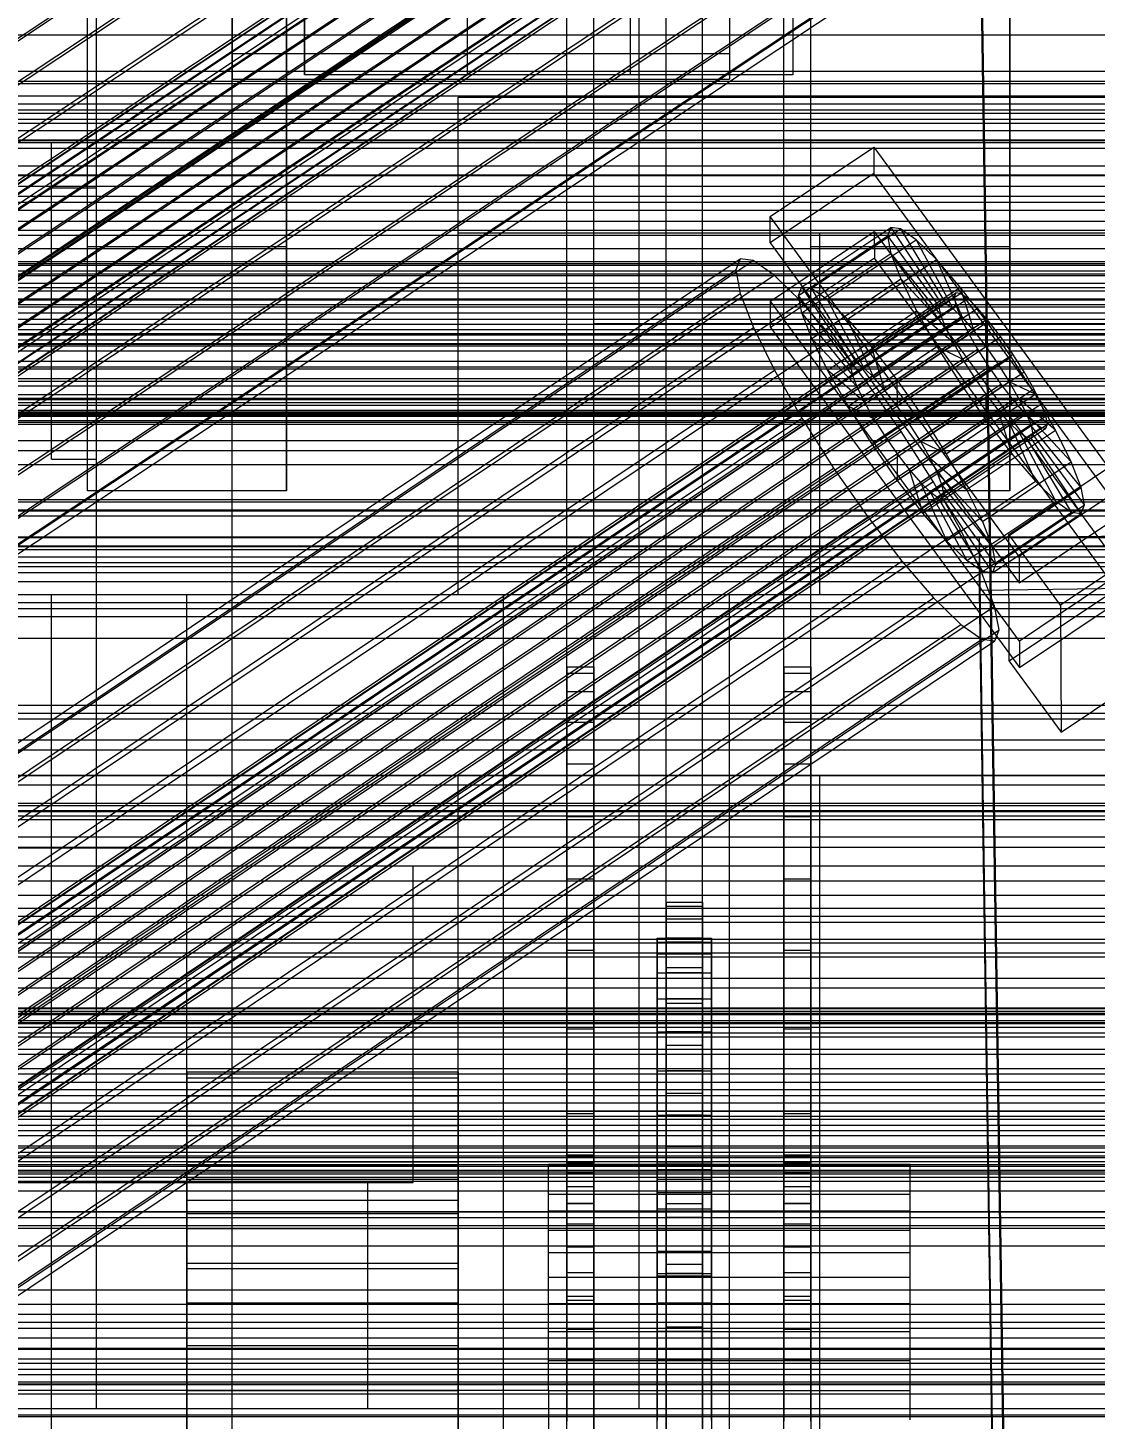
# Model space of a CAD drawing. Header units: millimetres. Extents: x -1970 to 59977, y -50268 to 6837.
# Drawn here: x 252.4 to 370.4, y -34821.2 to -34667.3 of the extents above; entities that cross this region are included whole.
import ezdxf

# ---------------------------------------------------------------- set-up
doc = ezdxf.new("R2010")
doc.units = ezdxf.units.MM
for name, color, linetype, lineweight in [('COTAS_O', 1, 'Continuous', 0), ('COTAS_P', 1, 'Continuous', 0), ('frontal_briquetadora', 7, 'Continuous', 0), ('frontal_C01', 7, 'Continuous', 0), ('frontal_C02', 7, 'Continuous', 0), ('frontal_C03', 7, 'Continuous', 0), ('frontal_C05', 7, 'Continuous', 0), ('frontal_C05-C03', 7, 'Continuous', 0), ('frontal_dos-mix', 7, 'Continuous', 0), ('frontal_mezcladora', 7, 'Continuous', 0), ('frontal_secador', 7, 'Continuous', 0)]:
    doc.layers.add(name, color=color, linetype=linetype, lineweight=lineweight)
doc.dimstyles.new('R19_100', dxfattribs={"dimtxt": 250, "dimasz": 150, "dimexe": 150, "dimexo": 80, "dimgap": 100, "dimtad": 1, "dimtih": 1, "dimtoh": 1, "dimdsep": 46, "dimcen": 0.09, "dimadec": 0, "dimazin": 0, "dimtfac": 1, "dimtdec": 4, "dimtofl": 0, "dimtmove": 0, "dimatfit": 3, "dimfxl": 1, "dimtolj": 1, "dimtzin": 0, "dimarcsym": 0})

# ---------------------------------------------------------------- blocks, each defined once
blk = doc.blocks.new('*D37')
at = {"layer": 'COTAS_P', "color": 0, "lineweight": -2, "transparency": 16777216}
for p, q in [((-1750, -35420), (-1750, -34450)), ((2600, -35420), (2600, -34450)), ((-1600, -34600), (2450, -34600))]:
    blk.add_line(p, q, dxfattribs=at)
at = {"layer": 'COTAS_P', "color": 0, "transparency": 16777216}
for points in [[(-1600, -34575), (-1600, -34625), (-1750, -34600)], [(2450, -34575), (2450, -34625), (2600, -34600)]]:
    blk.add_solid(points, dxfattribs=at)
at = {"layer": 'Defpoints', "color": 0, "transparency": 16777216}
for p in [(2600, -34600), (-1750, -35500), (2600, -35500)]:
    blk.add_point(p, dxfattribs=at)
blk = doc.blocks.new('*D43')
at = {"layer": 'COTAS_O', "color": 0, "lineweight": -2, "transparency": 16777216}
for p, q in [((-650, -34820), (-650, -34050)), ((650, -34820), (650, -34050)), ((-500, -34200), (500, -34200))]:
    blk.add_line(p, q, dxfattribs=at)
at = {"layer": 'COTAS_O', "color": 0, "transparency": 16777216}
for points in [[(-500, -34175), (-500, -34225), (-650, -34200)], [(500, -34175), (500, -34225), (650, -34200)]]:
    blk.add_solid(points, dxfattribs=at)
at = {"layer": 'Defpoints', "color": 0, "transparency": 16777216}
for p in [(650, -34200), (-650, -34900), (650, -34900)]:
    blk.add_point(p, dxfattribs=at)

msp = doc.modelspace()

# ---------------------------------------------------------------- linework, layer by layer
at = {"layer": 'frontal_briquetadora'}
for p, q in [((210, -34680), (416.55, -34680)), ((210, -34680), (430, -34680)), ((255, -34680), (260, -34680)), ((255, -34685), (255, -34680)), ((260, -34685), (260, -34680)), ((315, -34680), (430, -34680)), ((315, -34700), (315, -34680)), ((255, -34685), (260, -34685)), ((255, -34715), (255, -34685)), ((260, -34715), (260, -34685)), ((315, -34700), (430, -34700)), ((315, -34710), (315, -34700)), ((315, -34710), (430, -34710)), ((315, -34750), (315, -34710)), ((315, -35000), (315, -34710)), ((255, -34715), (260, -34715)), ((-1330, -34750), (340, -34750)), ((315, -34750), (430, -34750)), ((340, -34750), (490, -34750)), ((340, -34760), (340, -34750)), ((-1330, -34760), (340, -34760)), ((340, -34760), (490, -34760)), ((340, -34940), (340, -34760))]:
    msp.add_line(p, q, dxfattribs=at)
at = {"layer": 'frontal_C01'}
for p, q in [((150.629, -34735.29), (334.938, -34612.958)), ((141.045, -34757.778), (354.844, -34615.874)), ((141.218, -34757.27), (355.017, -34615.366)), ((141.731, -34757.273), (355.53, -34615.368)), ((142.549, -34757.786), (356.348, -34615.881)), ((146.887, -34738.045), (331.197, -34615.713)), ((153.641, -34738.078), (337.95, -34615.747)), ((141.224, -34758.762), (355.022, -34616.858)), ((141.742, -34760.154), (355.541, -34618.25)), ((143.617, -34758.774), (357.415, -34616.869)), ((144.861, -34760.17), (358.659, -34618.266)), ((148.35, -34741.975), (332.659, -34619.643)), ((157.152, -34742.019), (341.461, -34619.687)), ((142.565, -34761.861), (356.363, -34619.956)), ((359.995, -34619.975), (146.196, -34761.879)), ((143.635, -34763.765), (357.434, -34621.86)), ((147.533, -34763.784), (361.332, -34621.88)), ((144.881, -34765.737), (358.68, -34623.832)), ((148.779, -34765.756), (362.578, -34623.852)), ((150.672, -34746.791), (334.981, -34624.459)), ((146.218, -34767.642), (360.017, -34625.738)), ((149.85, -34767.66), (363.648, -34625.756)), ((345.231, -34624.51), (160.922, -34746.842)), ((147.554, -34769.351), (361.352, -34627.447)), ((150.672, -34769.367), (364.471, -34627.462)), ((148.798, -34770.747), (362.596, -34628.843)), ((151.191, -34770.759), (364.989, -34628.855)), ((149.865, -34771.735), (363.664, -34629.831)), ((150.683, -34772.248), (364.482, -34630.344)), ((151.196, -34772.251), (364.995, -34630.346)), ((151.369, -34771.743), (365.168, -34629.838)), ((153.694, -34752.164), (338.003, -34629.833)), ((164.693, -34752.219), (349.002, -34629.887)), ((157.211, -34757.729), (341.52, -34635.398)), ((168.21, -34757.784), (352.519, -34635.453)), ((160.982, -34763.106), (345.291, -34640.775)), ((171.232, -34763.158), (355.541, -34640.826)), ((360.514, -34833.916), (357.646, -34641.968)), ((164.752, -34767.93), (349.061, -34645.598)), ((173.554, -34767.973), (357.863, -34645.642)), ((360.514, -34840.32), (357.646, -34648.372)), ((168.263, -34771.87), (352.572, -34649.538)), ((175.016, -34771.903), (359.326, -34649.572)), ((171.275, -34774.658), (355.584, -34652.327)), ((175.521, -34774.68), (359.83, -34652.348)), ((173.584, -34776.106), (357.893, -34653.774)), ((175.032, -34776.113), (359.341, -34653.782)), ((430, -34820.934), (-430, -34820.934))]:
    msp.add_line(p, q, dxfattribs=at)
at = {"layer": 'frontal_C02'}
for p, q in [((334.501, -34688.187), (345.969, -34680.504)), ((345.969, -34680.504), (345.981, -34683.427)), ((345.969, -34680.504), (373.501, -34718.097)), ((345.981, -34683.427), (334.513, -34691.11)), ((373.513, -34721.02), (345.981, -34683.427)), ((334.513, -34691.11), (334.501, -34688.187)), ((362.033, -34725.78), (334.501, -34688.187)), ((334.539, -34697.54), (346.008, -34689.857)), ((337.64, -34696.909), (347.47, -34690.323)), ((338.005, -34695.979), (347.835, -34689.393)), ((339.088, -34696.126), (348.918, -34689.54)), ((346.008, -34689.857), (346.02, -34692.779)), ((346.008, -34689.857), (373.539, -34727.449)), ((347.835, -34689.393), (347.47, -34690.323)), ((347.47, -34690.323), (353.205, -34698.155)), ((347.47, -34690.323), (347.847, -34692.267)), ((348.918, -34689.54), (347.835, -34689.393)), ((347.835, -34689.393), (353.378, -34697.714)), ((350.645, -34690.755), (348.918, -34689.54)), ((348.918, -34689.54), (353.892, -34697.784)), ((334.513, -34691.11), (362.045, -34728.703)), ((340.816, -34697.341), (350.645, -34690.755)), ((352.899, -34692.954), (350.645, -34690.755)), ((350.645, -34690.755), (354.71, -34698.36)), ((146.872, -34816.332), (331.181, -34692.848)), ((148.32, -34816.529), (332.629, -34693.045)), ((331.181, -34692.848), (330.692, -34694.092)), ((332.629, -34693.045), (331.181, -34692.848)), ((334.938, -34694.669), (332.629, -34693.045)), ((346.02, -34692.779), (334.551, -34700.463)), ((338.017, -34698.853), (347.847, -34692.267)), ((343.069, -34699.54), (352.899, -34692.954)), ((373.551, -34730.372), (346.02, -34692.779)), ((347.847, -34692.267), (353.384, -34699.076)), ((347.847, -34692.267), (348.941, -34695.093)), ((355.525, -34695.988), (352.899, -34692.954)), ((352.899, -34692.954), (355.777, -34699.401)), ((146.383, -34817.576), (330.692, -34694.092)), ((150.629, -34818.153), (334.938, -34694.669)), ((330.692, -34694.092), (331.197, -34696.691)), ((337.95, -34697.609), (334.938, -34694.669)), ((339.111, -34701.679), (348.941, -34695.093)), ((348.941, -34695.093), (353.902, -34700.415)), ((348.941, -34695.093), (350.678, -34698.608)), ((141.218, -34839.858), (355.017, -34696.617)), ((141.731, -34839.928), (355.53, -34696.687)), ((146.887, -34820.175), (331.197, -34696.691)), ((331.197, -34696.691), (332.659, -34700.469)), ((337.64, -34696.909), (338.005, -34695.979)), ((343.549, -34704.3), (338.005, -34695.979)), ((338.005, -34695.979), (339.088, -34696.126)), ((344.062, -34704.37), (339.088, -34696.126)), ((339.088, -34696.126), (340.816, -34697.341)), ((345.695, -34702.574), (355.525, -34695.988)), ((355.017, -34696.617), (354.844, -34697.057)), ((355.53, -34696.687), (355.017, -34696.617)), ((358.345, -34699.651), (355.525, -34695.988)), ((355.525, -34695.988), (357.021, -34700.839)), ((356.348, -34697.262), (355.53, -34696.687)), ((141.045, -34840.299), (354.844, -34697.057)), ((141.224, -34841.22), (355.022, -34697.978)), ((142.549, -34840.503), (356.348, -34697.262)), ((143.617, -34841.545), (357.415, -34698.304)), ((153.641, -34821.093), (337.95, -34697.609)), ((334.551, -34700.463), (334.539, -34697.54)), ((362.071, -34735.133), (334.539, -34697.54)), ((343.376, -34704.741), (337.64, -34696.909)), ((338.017, -34698.853), (337.64, -34696.909)), ((341.461, -34701.666), (337.95, -34697.609)), ((344.88, -34704.945), (340.816, -34697.341)), ((340.816, -34697.341), (343.069, -34699.54)), ((353.205, -34698.155), (343.376, -34704.741)), ((353.378, -34697.714), (343.549, -34704.3)), ((353.892, -34697.784), (344.062, -34704.37)), ((353.205, -34698.155), (353.378, -34697.714)), ((353.384, -34699.076), (353.205, -34698.155)), ((353.378, -34697.714), (353.892, -34697.784)), ((353.892, -34697.784), (354.71, -34698.36)), ((354.844, -34697.057), (355.022, -34697.978)), ((355.022, -34697.978), (355.541, -34699.317)), ((357.415, -34698.304), (356.348, -34697.262)), ((358.659, -34699.741), (357.415, -34698.304)), ((141.742, -34842.558), (355.541, -34699.317)), ((144.861, -34842.982), (358.659, -34699.741)), ((343.554, -34705.662), (338.017, -34698.853)), ((339.111, -34701.679), (338.017, -34698.853)), ((340.848, -34705.194), (350.678, -34698.608)), ((345.947, -34705.987), (343.069, -34699.54)), ((343.069, -34699.54), (345.695, -34702.574)), ((353.384, -34699.076), (343.554, -34705.662)), ((354.71, -34698.36), (344.88, -34704.945)), ((355.777, -34699.401), (345.947, -34705.987)), ((358.345, -34699.651), (348.515, -34706.236)), ((350.678, -34698.608), (354.725, -34702.079)), ((350.678, -34698.608), (352.938, -34702.572)), ((353.902, -34700.415), (353.384, -34699.076)), ((354.71, -34698.36), (355.777, -34699.401)), ((355.541, -34699.317), (356.363, -34700.982)), ((355.777, -34699.401), (357.021, -34700.839)), ((358.357, -34702.573), (358.345, -34699.651)), ((361.166, -34703.691), (358.345, -34699.651)), ((359.995, -34701.476), (358.659, -34699.741)), ((142.565, -34844.223), (356.363, -34700.982)), ((148.35, -34823.953), (332.659, -34700.469)), ((332.659, -34700.469), (334.981, -34705.168)), ((334.551, -34700.463), (362.083, -34738.056)), ((353.902, -34700.415), (344.073, -34707)), ((357.021, -34700.839), (347.191, -34707.424)), ((354.725, -34702.079), (353.902, -34700.415)), ((356.363, -34700.982), (357.434, -34702.86)), ((357.021, -34700.839), (358.357, -34702.573)), ((143.635, -34846.101), (357.434, -34702.86)), ((359.995, -34701.476), (146.196, -34844.717)), ((157.152, -34825.149), (341.461, -34701.666)), ((344.073, -34707), (339.111, -34701.679)), ((340.848, -34705.194), (339.111, -34701.679)), ((345.231, -34706.561), (341.461, -34701.666)), ((343.108, -34709.158), (352.938, -34702.572)), ((354.725, -34702.079), (344.895, -34708.665)), ((347.191, -34707.424), (345.695, -34702.574)), ((345.695, -34702.574), (348.515, -34706.236)), ((348.527, -34709.159), (358.357, -34702.573)), ((352.938, -34702.572), (355.796, -34703.957)), ((352.938, -34702.572), (355.569, -34706.716)), ((355.796, -34703.957), (354.725, -34702.079)), ((357.434, -34702.86), (358.68, -34704.822)), ((358.357, -34702.573), (359.693, -34704.487)), ((361.332, -34703.39), (359.995, -34701.476)), ((147.533, -34846.631), (361.332, -34703.39)), ((343.549, -34704.3), (343.376, -34704.741)), ((344.062, -34704.37), (343.549, -34704.3)), ((344.88, -34704.945), (344.062, -34704.37)), ((355.796, -34703.957), (345.966, -34710.543)), ((359.693, -34704.487), (349.863, -34711.073)), ((351.336, -34710.277), (361.166, -34703.691)), ((357.042, -34705.92), (355.796, -34703.957)), ((361.166, -34703.691), (359.693, -34704.487)), ((359.693, -34704.487), (360.939, -34706.45)), ((363.797, -34707.835), (361.166, -34703.691)), ((362.578, -34705.352), (361.332, -34703.39)), ((144.881, -34848.064), (358.68, -34704.822)), ((148.779, -34848.594), (362.578, -34705.352)), ((150.672, -34828.652), (334.981, -34705.168)), ((334.981, -34705.168), (338.003, -34710.467)), ((344.895, -34708.665), (340.848, -34705.194)), ((343.108, -34709.158), (340.848, -34705.194)), ((343.376, -34704.741), (343.554, -34705.662)), ((343.554, -34705.662), (344.073, -34707)), ((345.947, -34705.987), (344.88, -34704.945)), ((347.191, -34707.424), (345.947, -34705.987)), ((357.042, -34705.92), (347.212, -34712.506)), ((355.569, -34706.716), (357.042, -34705.92)), ((358.378, -34707.834), (357.042, -34705.92)), ((358.68, -34704.822), (360.017, -34706.736)), ((363.648, -34707.23), (362.578, -34705.352)), ((146.218, -34849.978), (360.017, -34706.736)), ((149.85, -34850.472), (363.648, -34707.23)), ((345.231, -34706.561), (160.922, -34830.045)), ((344.073, -34707), (344.895, -34708.665)), ((349.002, -34711.963), (345.231, -34706.561)), ((345.739, -34713.302), (355.569, -34706.716)), ((348.527, -34709.159), (347.191, -34707.424)), ((348.515, -34706.236), (348.527, -34709.159)), ((348.515, -34706.236), (351.336, -34710.277)), ((360.939, -34706.45), (351.109, -34713.036)), ((355.569, -34706.716), (358.39, -34710.757)), ((360.017, -34706.736), (361.352, -34708.471)), ((363.797, -34707.835), (360.939, -34706.45)), ((360.939, -34706.45), (362.01, -34708.328)), ((364.471, -34708.895), (363.648, -34707.23)), ((147.554, -34851.713), (361.352, -34708.471)), ((150.672, -34852.137), (364.471, -34708.895)), ((344.895, -34708.665), (345.966, -34710.543)), ((358.378, -34707.834), (348.548, -34714.42)), ((362.01, -34708.328), (352.18, -34714.914)), ((353.967, -34714.421), (363.797, -34707.835)), ((358.39, -34710.757), (358.378, -34707.834)), ((359.714, -34709.569), (358.378, -34707.834)), ((361.352, -34708.471), (362.596, -34709.908)), ((366.057, -34711.799), (362.01, -34708.328)), ((362.01, -34708.328), (362.833, -34709.993)), ((366.057, -34711.799), (363.797, -34707.835)), ((364.989, -34710.234), (364.471, -34708.895)), ((148.798, -34853.15), (362.596, -34709.908)), ((151.191, -34853.475), (364.989, -34710.234)), ((153.694, -34833.951), (338.003, -34710.467)), ((338.003, -34710.467), (341.52, -34716.007)), ((345.966, -34710.543), (343.108, -34709.158)), ((345.739, -34713.302), (343.108, -34709.158)), ((345.966, -34710.543), (347.212, -34712.506)), ((349.863, -34711.073), (348.527, -34709.159)), ((349.863, -34711.073), (351.336, -34710.277)), ((359.714, -34709.569), (349.884, -34716.155)), ((351.336, -34710.277), (353.967, -34714.421)), ((362.833, -34709.993), (353.003, -34716.579)), ((361.21, -34714.419), (359.714, -34709.569)), ((360.958, -34711.006), (359.714, -34709.569)), ((362.596, -34709.908), (363.664, -34710.95)), ((367.794, -34715.314), (362.833, -34709.993)), ((362.833, -34709.993), (363.351, -34711.331)), ((365.168, -34711.155), (364.989, -34710.234)), ((149.865, -34854.192), (363.664, -34710.95)), ((150.683, -34854.767), (364.482, -34711.526)), ((151.196, -34854.837), (364.995, -34711.595)), ((151.369, -34854.396), (365.168, -34711.155)), ((164.693, -34835.447), (349.002, -34711.963)), ((348.56, -34717.343), (358.39, -34710.757)), ((352.519, -34717.502), (349.002, -34711.963)), ((351.109, -34713.036), (349.863, -34711.073)), ((360.958, -34711.006), (351.128, -34717.592)), ((362.025, -34712.048), (352.196, -34718.634)), ((363.351, -34711.331), (353.521, -34717.917)), ((356.228, -34718.385), (366.057, -34711.799)), ((358.39, -34710.757), (361.21, -34714.419)), ((363.836, -34717.453), (360.958, -34711.006)), ((362.025, -34712.048), (360.958, -34711.006)), ((366.09, -34719.652), (362.025, -34712.048)), ((362.843, -34712.623), (362.025, -34712.048)), ((368.888, -34718.14), (363.351, -34711.331)), ((363.351, -34711.331), (363.53, -34712.252)), ((363.664, -34710.95), (364.482, -34711.526)), ((364.482, -34711.526), (364.995, -34711.595)), ((364.995, -34711.595), (365.168, -34711.155)), ((367.794, -34715.314), (366.057, -34711.799)), ((347.212, -34712.506), (345.739, -34713.302)), ((348.56, -34717.343), (345.739, -34713.302)), ((347.212, -34712.506), (348.548, -34714.42)), ((352.18, -34714.914), (351.109, -34713.036)), ((351.109, -34713.036), (353.967, -34714.421)), ((362.843, -34712.623), (353.014, -34719.209)), ((363.357, -34712.693), (353.527, -34719.279)), ((363.53, -34712.252), (353.7, -34718.838)), ((367.817, -34720.867), (362.843, -34712.623)), ((363.357, -34712.693), (362.843, -34712.623)), ((363.53, -34712.252), (363.357, -34712.693)), ((368.9, -34721.014), (363.357, -34712.693)), ((369.265, -34720.084), (363.53, -34712.252)), ((348.548, -34714.42), (348.56, -34717.343)), ((348.548, -34714.42), (349.884, -34716.155)), ((351.38, -34721.005), (361.21, -34714.419)), ((353.003, -34716.579), (352.18, -34714.914)), ((352.18, -34714.914), (356.228, -34718.385)), ((353.967, -34714.421), (356.228, -34718.385)), ((361.21, -34714.419), (363.836, -34717.453)), ((157.211, -34839.491), (341.52, -34716.007)), ((341.52, -34716.007), (345.291, -34721.408)), ((349.884, -34716.155), (351.38, -34721.005)), ((349.884, -34716.155), (351.128, -34717.592)), ((353.521, -34717.917), (353.003, -34716.579)), ((353.003, -34716.579), (357.964, -34721.9)), ((357.964, -34721.9), (367.794, -34715.314)), ((360.882, -34723.337), (372.35, -34715.654)), ((368.888, -34718.14), (367.794, -34715.314)), ((168.21, -34840.986), (352.519, -34717.502)), ((351.38, -34721.005), (348.56, -34717.343)), ((351.128, -34717.592), (354.006, -34724.039)), ((351.128, -34717.592), (352.196, -34718.634)), ((355.541, -34722.802), (352.519, -34717.502)), ((353.7, -34718.838), (353.521, -34717.917)), ((353.521, -34717.917), (359.058, -34724.726)), ((354.006, -34724.039), (363.836, -34717.453)), ((359.058, -34724.726), (368.888, -34718.14)), ((373.501, -34718.097), (362.033, -34725.78)), ((363.836, -34717.453), (366.09, -34719.652)), ((369.265, -34720.084), (368.888, -34718.14)), ((352.196, -34718.634), (356.26, -34726.238)), ((352.196, -34718.634), (353.014, -34719.209)), ((353.014, -34719.209), (357.987, -34727.453)), ((353.014, -34719.209), (353.527, -34719.279)), ((353.527, -34719.279), (353.7, -34718.838)), ((353.527, -34719.279), (359.07, -34727.6)), ((353.7, -34718.838), (359.436, -34726.67)), ((356.228, -34718.385), (357.964, -34721.9)), ((356.26, -34726.238), (366.09, -34719.652)), ((366.09, -34719.652), (367.817, -34720.867)), ((160.982, -34844.892), (345.291, -34721.408)), ((345.291, -34721.408), (349.061, -34726.304)), ((354.006, -34724.039), (351.38, -34721.005)), ((357.987, -34727.453), (367.817, -34720.867)), ((359.07, -34727.6), (368.9, -34721.014)), ((359.436, -34726.67), (369.265, -34720.084)), ((362.045, -34728.703), (373.513, -34721.02)), ((367.817, -34720.867), (368.9, -34721.014)), ((368.9, -34721.014), (369.265, -34720.084)), ((171.232, -34846.286), (355.541, -34722.802)), ((357.863, -34727.501), (355.541, -34722.802)), ((357.964, -34721.9), (359.058, -34724.726)), ((356.26, -34726.238), (354.006, -34724.039)), ((357.646, -34723.709), (375.644, -34723.465)), ((357.646, -34729.554), (357.646, -34723.709)), ((360.514, -34917.476), (357.646, -34723.709)), ((360.939, -34737.366), (360.882, -34723.337)), ((366.618, -34731.169), (360.882, -34723.337)), ((378.086, -34723.486), (366.618, -34731.169)), ((359.058, -34724.726), (359.436, -34726.67)), ((362.033, -34725.78), (362.045, -34728.703)), ((164.752, -34849.788), (349.061, -34726.304)), ((173.554, -34850.985), (357.863, -34727.501)), ((349.061, -34726.304), (352.572, -34730.36)), ((357.987, -34727.453), (356.26, -34726.238)), ((359.326, -34731.279), (357.863, -34727.501)), ((359.07, -34727.6), (357.987, -34727.453)), ((359.436, -34726.67), (359.07, -34727.6)), ((373.539, -34727.449), (362.071, -34735.133)), ((168.263, -34853.844), (352.572, -34730.36)), ((352.572, -34730.36), (355.584, -34733.3)), ((375.644, -34729.311), (357.646, -34729.554)), ((360.514, -34923.322), (357.646, -34729.554)), ((372.408, -34729.683), (360.939, -34737.366)), ((362.083, -34738.056), (373.551, -34730.372)), ((175.016, -34854.762), (359.326, -34731.279)), ((359.83, -34733.878), (359.326, -34731.279)), ((366.618, -34731.169), (366.675, -34745.198)), ((171.275, -34856.784), (355.584, -34733.3)), ((355.584, -34733.3), (357.893, -34734.924)), ((173.584, -34858.408), (357.893, -34734.924)), ((175.032, -34858.605), (359.341, -34735.121)), ((175.521, -34857.362), (359.83, -34733.878)), ((357.893, -34734.924), (359.341, -34735.121)), ((359.341, -34735.121), (359.83, -34733.878)), ((362.071, -34735.133), (362.083, -34738.056)), ((360.939, -34737.366), (366.675, -34745.198)), ((366.675, -34745.198), (378.143, -34737.514)), ((430, -34793.253), (-430, -34793.253)), ((430, -34798.253), (-430, -34798.253))]:
    msp.add_line(p, q, dxfattribs=at)
at = {"layer": 'frontal_C03'}
for p, q in [((1250, -34674.872), (-1250, -34674.872)), ((1250, -34675.754), (-1250, -34675.754)), ((1250, -34676.407), (-1250, -34676.407)), ((-1250, -34676.77), (1250, -34676.77)), ((-1250, -34677.403), (1250, -34677.403)), ((-1250, -34677.867), (1250, -34677.867)), ((1250, -34678.714), (-1250, -34678.714)), ((-1250, -34679.722), (1250, -34679.722)), ((-1250, -34679.772), (1250, -34679.772)), ((-1250, -34680.619), (1250, -34680.619)), ((1250, -34682.624), (-1250, -34682.624)), ((-1250, -34683.571), (1250, -34683.571)), ((1250, -34683.681), (-1250, -34683.681)), ((-1250, -34684.838), (1250, -34684.838)), ((1250, -34685.989), (-1250, -34685.989)), ((1250, -34686.642), (-1250, -34686.642)), ((1250, -34687.523), (-1250, -34687.523)), ((-1250, -34688.686), (1250, -34688.686)), ((-1250, -34690.238), (1250, -34690.238)), ((-1500, -34691.736), (1500, -34691.736)), ((-1500, -34693.159), (1500, -34693.159)), ((-1500, -34693.384), (1500, -34693.384)), ((-1500, -34693.548), (1500, -34693.548)), ((-1500, -34694.206), (1500, -34694.206)), ((-1500, -34694.523), (1500, -34694.523)), ((-1250, -34694.718), (1250, -34694.718)), ((-1500, -34695.569), (1500, -34695.569)), ((-1500, -34696.018), (1500, -34696.018)), ((1250, -34696.45), (-1250, -34696.45)), ((-1500, -34697.382), (1500, -34697.382)), ((-1500, -34697.932), (1500, -34697.932)), ((1250, -34697.33), (-1250, -34697.33)), ((1250, -34698.211), (-1250, -34698.211)), ((-1500, -34699.519), (1500, -34699.519)), ((1250, -34698.865), (-1250, -34698.865)), ((1500, -34700.133), (-1500, -34700.133)), ((1500, -34700.719), (-1500, -34700.719)), ((1250, -34701.172), (-1250, -34701.172)), ((-1250, -34701.258), (1250, -34701.258)), ((-1500, -34701.836), (1500, -34701.836)), ((-1500, -34702.471), (1500, -34702.471)), ((-1250, -34702.229), (1250, -34702.229)), ((-1500, -34704.175), (1500, -34704.175)), ((-1250, -34703.05), (1250, -34703.05)), ((-1500, -34704.789), (1500, -34704.789)), ((1250, -34705.081), (-1250, -34705.081)), ((-1500, -34706.376), (1500, -34706.376)), ((-1500, -34706.926), (1500, -34706.926)), ((1250, -34706.139), (-1250, -34706.139)), ((-1500, -34708.289), (1500, -34708.289)), ((-1500, -34708.738), (1500, -34708.738)), ((-1250, -34707.858), (1250, -34707.858)), ((1250, -34708.446), (-1250, -34708.446)), ((1250, -34709.1), (-1250, -34709.1)), ((-1500, -34709.784), (1500, -34709.784)), ((-1500, -34710.102), (1500, -34710.102)), ((-1250, -34709.589), (1250, -34709.589)), ((1250, -34709.981), (-1250, -34709.981)), ((-1500, -34710.76), (1500, -34710.76)), ((-1500, -34710.924), (1500, -34710.924)), ((-1500, -34711.148), (1500, -34711.148)), ((-1250, -34714.07), (1250, -34714.07)), ((-1250, -34715.622), (1250, -34715.622)), ((-1250, -34719.469), (1250, -34719.469)), ((1250, -34719.787), (-1250, -34719.787)), ((1250, -34720.669), (-1250, -34720.669)), ((-1250, -34720.737), (1250, -34720.737)), ((1250, -34721.322), (-1250, -34721.322)), ((1250, -34723.63), (-1250, -34723.63)), ((-1250, -34723.689), (1250, -34723.689)), ((1500, -34725.842), (-1500, -34725.842)), ((-1250, -34724.585), (1250, -34724.585)), ((-1250, -34724.687), (1250, -34724.687)), ((-1250, -34726.441), (1250, -34726.441)), ((-1250, -34726.905), (1250, -34726.905)), ((-1250, -34727.538), (1250, -34727.538)), ((1250, -34728.596), (-1250, -34728.596)), ((1250, -34730.904), (-1250, -34730.904)), ((1250, -34731.557), (-1250, -34731.557)), ((1250, -34732.439), (-1250, -34732.439)), ((-1500, -34734.825), (1500, -34734.825)), ((1250, -34742.245), (-1250, -34742.245)), ((1250, -34743.126), (-1250, -34743.126)), ((1250, -34743.78), (-1250, -34743.78)), ((1250, -34746.087), (-1250, -34746.087)), ((-1250, -34747.145), (1250, -34747.145)), ((1250, -34749.997), (-1250, -34749.997)), ((1250, -34751.054), (-1250, -34751.054)), ((-1250, -34753.07), (1250, -34753.07)), ((1250, -34753.361), (-1250, -34753.361)), ((-1250, -34753.868), (1250, -34753.868)), ((1250, -34754.015), (-1250, -34754.015)), ((-1250, -34754.452), (1250, -34754.452)), ((1250, -34754.896), (-1250, -34754.896)), ((-1250, -34756.79), (1250, -34756.79)), ((-1250, -34757.92), (1250, -34757.92)), ((-1250, -34761.639), (1250, -34761.639)), ((-1250, -34763.236), (1250, -34763.236)), ((1250, -34764.703), (-1250, -34764.703)), ((1250, -34765.584), (-1250, -34765.584)), ((1250, -34766.237), (-1250, -34766.237)), ((-1250, -34768.083), (1250, -34768.083)), ((1250, -34768.545), (-1250, -34768.545)), ((-1250, -34769.602), (1250, -34769.602)), ((-1250, -34770.038), (1250, -34770.038)), ((1250, -34772.454), (-1250, -34772.454)), ((1250, -34773.512), (-1250, -34773.512)), ((-1268, -34776.056), (1268, -34776.056)), ((-1268, -34776.28), (1268, -34776.28)), ((-1268, -34776.445), (1268, -34776.445)), ((-1250, -34775.683), (1250, -34775.683)), ((1250, -34775.819), (-1250, -34775.819)), ((1250, -34776.473), (-1250, -34776.473)), ((-1268, -34777.102), (1268, -34777.102)), ((-1268, -34777.42), (1268, -34777.42)), ((1250, -34777.354), (-1250, -34777.354)), ((1250, -34777.864), (-1250, -34777.864)), ((-1268, -34778.466), (1268, -34778.466)), ((-1268, -34778.915), (1268, -34778.915)), ((-1268, -34780.278), (1268, -34780.278)), ((-1268, -34780.828), (1268, -34780.828)), ((-1268, -34782.416), (1268, -34782.416)), ((1268, -34783.029), (-1268, -34783.029)), ((-1250, -34783.921), (1250, -34783.921)), ((-1268, -34784.733), (1268, -34784.733)), ((-1268, -34785.368), (1268, -34785.368)), ((-1268, -34787.072), (1268, -34787.072)), ((-1250, -34786.18), (1250, -34786.18)), ((1250, -34787.16), (-1250, -34787.16)), ((-1268, -34787.685), (1268, -34787.685)), ((1250, -34788.042), (-1250, -34788.042)), ((1250, -34788.695), (-1250, -34788.695)), ((-1268, -34789.273), (1268, -34789.273)), ((-1268, -34789.823), (1268, -34789.823)), ((-1268, -34791.186), (1268, -34791.186)), ((-1268, -34791.635), (1268, -34791.635)), ((1250, -34791.003), (-1250, -34791.003)), ((-1250, -34792.06), (1250, -34792.06)), ((-1268, -34792.681), (1268, -34792.681)), ((-1268, -34792.999), (1268, -34792.999)), ((-1268, -34793.656), (1268, -34793.656)), ((-1250, -34792.237), (1250, -34792.237)), ((-1268, -34793.821), (1268, -34793.821)), ((-1268, -34794.045), (1268, -34794.045)), ((-1250, -34794.418), (1250, -34794.418)), ((1250, -34794.912), (-1250, -34794.912)), ((1250, -34795.969), (-1250, -34795.969)), ((1250, -34798.277), (-1250, -34798.277)), ((1250, -34798.93), (-1250, -34798.93)), ((1250, -34799.812), (-1250, -34799.812)), ((-1250, -34800.063), (1250, -34800.063)), ((-1250, -34802.018), (1250, -34802.018)), ((-1250, -34806.865), (1250, -34806.865)), ((-1250, -34808.462), (1250, -34808.462)), ((1250, -34809.618), (-1250, -34809.618)), ((1250, -34810.499), (-1250, -34810.499)), ((1250, -34811.153), (-1250, -34811.153)), ((-1250, -34812.182), (1250, -34812.182)), ((-1250, -34813.311), (1250, -34813.311)), ((1250, -34813.46), (-1250, -34813.46)), ((-1250, -34814.517), (1250, -34814.517)), ((-1250, -34815.649), (1250, -34815.649)), ((-1250, -34816.233), (1250, -34816.233)), ((-1250, -34817.031), (1250, -34817.031)), ((1250, -34817.37), (-1250, -34817.37)), ((1250, -34818.427), (-1250, -34818.427)), ((1250, -34820.734), (-1250, -34820.734))]:
    msp.add_line(p, q, dxfattribs=at)
at = {"layer": 'frontal_C05'}
for p, q in [((312, -34818), (312, -34575)), ((315, -34818), (315, -34575)), ((323, -34818), (323, -34575)), ((327, -34818), (327, -34575)), ((336, -34818), (336, -34575)), ((339, -34818), (339, -34575)), ((312, -34738), (312, -34655)), ((315, -34738), (315, -34655)), ((336, -34738), (336, -34655)), ((339, -34738), (339, -34655)), ((300, -34675), (570, -34675)), ((300, -34690), (300, -34675)), ((300, -34690), (340, -34690)), ((300, -34730), (300, -34690)), ((300, -34690), (570, -34690)), ((340, -34730), (340, -34690)), ((270, -34730), (330, -34730)), ((270, -34858), (270, -34730)), ((300, -34730), (340, -34730)), ((305, -34858), (305, -34730)), ((305, -34730), (315, -34730)), ((315, -34858), (315, -34730)), ((330, -34858), (330, -34730)), ((312, -34792), (312, -34738)), ((312, -34738), (312, -34738.684)), ((312, -34738), (315, -34738)), ((315, -34738.684), (315, -34738)), ((315, -34738), (315, -34792)), ((336, -34792), (336, -34738)), ((336, -34738), (336, -34738.684)), ((336, -34738), (339, -34738)), ((339, -34738.684), (339, -34738)), ((339, -34738), (339, -34792)), ((312, -34792.222), (312, -34738.684)), ((312, -34738.684), (312, -34740.726)), ((312, -34738.684), (315, -34738.684)), ((315, -34740.726), (315, -34738.684)), ((315, -34738.684), (315, -34792.222)), ((336, -34792.222), (336, -34738.684)), ((336, -34738.684), (336, -34740.726)), ((336, -34738.684), (339, -34738.684)), ((339, -34740.726), (339, -34738.684)), ((339, -34738.684), (339, -34792.222)), ((312, -34792.886), (312, -34740.726)), ((312, -34740.726), (312, -34744.09)), ((312, -34740.726), (315, -34740.726)), ((315, -34744.09), (315, -34740.726)), ((315, -34740.726), (315, -34792.886)), ((336, -34792.886), (336, -34740.726)), ((336, -34740.726), (336, -34744.09)), ((336, -34740.726), (339, -34740.726)), ((339, -34744.09), (339, -34740.726)), ((339, -34740.726), (339, -34792.886)), ((312, -34793.979), (312, -34744.09)), ((312, -34744.09), (312, -34748.718)), ((312, -34744.09), (315, -34744.09)), ((315, -34748.718), (315, -34744.09)), ((315, -34744.09), (315, -34793.979)), ((336, -34793.979), (336, -34744.09)), ((336, -34744.09), (336, -34748.718)), ((336, -34744.09), (339, -34744.09)), ((339, -34748.718), (339, -34744.09)), ((339, -34744.09), (339, -34793.979)), ((312, -34795.483), (312, -34748.718)), ((312, -34748.718), (312, -34754.532)), ((312, -34748.718), (315, -34748.718)), ((315, -34754.532), (315, -34748.718)), ((315, -34748.718), (315, -34795.483)), ((336, -34795.483), (336, -34748.718)), ((336, -34748.718), (336, -34754.532)), ((336, -34748.718), (339, -34748.718)), ((339, -34754.532), (339, -34748.718)), ((339, -34748.718), (339, -34795.483)), ((-300, -34750), (300, -34750)), ((300, -34758), (300, -34750)), ((312, -34797.373), (312, -34754.532)), ((312, -34754.532), (312, -34761.431)), ((312, -34754.532), (315, -34754.532)), ((315, -34761.431), (315, -34754.532)), ((315, -34754.532), (315, -34797.373)), ((336, -34797.373), (336, -34754.532)), ((336, -34754.532), (336, -34761.431)), ((336, -34754.532), (339, -34754.532)), ((339, -34761.431), (339, -34754.532)), ((339, -34754.532), (339, -34797.373)), ((-300, -34758), (300, -34758)), ((270, -34758), (300, -34758)), ((270, -34858), (270, -34758)), ((300, -34858), (300, -34758)), ((312, -34799.615), (312, -34761.431)), ((312, -34761.431), (312, -34769.299)), ((312, -34761.431), (315, -34761.431)), ((315, -34769.299), (315, -34761.431)), ((315, -34761.431), (315, -34799.615)), ((336, -34799.615), (336, -34761.431)), ((336, -34761.431), (336, -34769.299)), ((336, -34761.431), (339, -34761.431)), ((339, -34769.299), (339, -34761.431)), ((339, -34761.431), (339, -34799.615)), ((323, -34768), (323, -34764)), ((323, -34764), (323, -34764.462)), ((323, -34764), (327, -34764)), ((323, -34768.428), (323, -34764.462)), ((323, -34764.462), (323, -34765.84)), ((323, -34764.462), (327, -34764.462)), ((327, -34764.462), (327, -34764)), ((327, -34764), (327, -34768)), ((327, -34765.84), (327, -34764.462)), ((327, -34764.462), (327, -34768.428)), ((323, -34769.704), (323, -34765.84)), ((323, -34765.84), (323, -34768.111)), ((323, -34765.84), (327, -34765.84)), ((327, -34768.111), (327, -34765.84)), ((327, -34765.84), (327, -34769.704)), ((322, -34792.75), (322, -34768)), ((322, -34768), (322, -34768.428)), ((322, -34768), (328, -34768)), ((322, -34792.966), (322, -34768.428)), ((322, -34768.428), (322, -34769.704)), ((322, -34768.428), (328, -34768.428)), ((323, -34768.428), (323, -34768)), ((327, -34768), (323, -34768)), ((323, -34771.806), (323, -34768.111)), ((323, -34768.111), (323, -34771.235)), ((323, -34768.111), (327, -34768.111)), ((323, -34769.704), (323, -34768.428)), ((327, -34768.428), (323, -34768.428)), ((327, -34768), (327, -34768.428)), ((327, -34771.235), (327, -34768.111)), ((327, -34768.111), (327, -34771.806)), ((327, -34768.428), (327, -34769.704)), ((328, -34768.428), (328, -34768)), ((328, -34768), (328, -34792.75)), ((328, -34769.704), (328, -34768.428)), ((328, -34768.428), (328, -34792.966)), ((312, -34802.172), (312, -34769.299)), ((312, -34769.299), (312, -34778)), ((312, -34769.299), (315, -34769.299)), ((315, -34778), (315, -34769.299)), ((315, -34769.299), (315, -34802.172)), ((322, -34793.61), (322, -34769.704)), ((322, -34769.704), (322, -34771.806)), ((322, -34769.704), (328, -34769.704)), ((323, -34771.806), (323, -34769.704)), ((327, -34769.704), (323, -34769.704)), ((327, -34769.704), (327, -34771.806)), ((328, -34771.806), (328, -34769.704)), ((328, -34769.704), (328, -34793.61)), ((336, -34802.172), (336, -34769.299)), ((336, -34769.299), (336, -34778)), ((336, -34769.299), (339, -34769.299)), ((339, -34778), (339, -34769.299)), ((339, -34769.299), (339, -34802.172)), ((322, -34794.672), (322, -34771.806)), ((322, -34771.806), (322, -34774.699)), ((322, -34771.806), (328, -34771.806)), ((323, -34774.699), (323, -34771.235)), ((323, -34771.235), (323, -34775.159)), ((323, -34771.235), (327, -34771.235)), ((323, -34774.699), (323, -34771.806)), ((327, -34771.806), (323, -34771.806)), ((327, -34775.159), (327, -34771.235)), ((327, -34771.235), (327, -34774.699)), ((327, -34771.806), (327, -34774.699)), ((328, -34774.699), (328, -34771.806)), ((328, -34771.806), (328, -34794.672)), ((322, -34796.133), (322, -34774.699)), ((322, -34774.699), (322, -34778.332)), ((322, -34774.699), (328, -34774.699)), ((323, -34778.332), (323, -34774.699)), ((327, -34774.699), (323, -34774.699)), ((323, -34778.332), (323, -34775.159)), ((323, -34775.159), (323, -34779.816)), ((323, -34775.159), (327, -34775.159)), ((327, -34774.699), (327, -34778.332)), ((327, -34779.816), (327, -34775.159)), ((327, -34775.159), (327, -34778.332)), ((328, -34778.332), (328, -34774.699)), ((328, -34774.699), (328, -34796.133)), ((312, -34805), (312, -34778)), ((312, -34778), (312, -34787.385)), ((312, -34778), (315, -34778)), ((315, -34787.385), (315, -34778)), ((315, -34778), (315, -34805)), ((322, -34797.968), (322, -34778.332)), ((322, -34778.332), (322, -34782.645)), ((322, -34778.332), (328, -34778.332)), ((323, -34782.645), (323, -34778.332)), ((327, -34778.332), (323, -34778.332)), ((327, -34778.332), (327, -34782.645)), ((328, -34782.645), (328, -34778.332)), ((328, -34778.332), (328, -34797.968)), ((336, -34805), (336, -34778)), ((336, -34778), (336, -34787.385)), ((336, -34778), (339, -34778)), ((339, -34787.385), (339, -34778)), ((339, -34778), (339, -34805)), ((323, -34782.645), (323, -34779.816)), ((323, -34779.816), (323, -34785.127)), ((323, -34779.816), (327, -34779.816)), ((327, -34785.127), (327, -34779.816)), ((327, -34779.816), (327, -34782.645)), ((270, -34792.75), (270, -34782.75)), ((270, -34782.75), (270, -34783.427)), ((270, -34782.75), (300, -34782.75)), ((300, -34783.427), (300, -34782.75)), ((300, -34782.75), (300, -34792.75)), ((322, -34800.146), (322, -34782.645)), ((322, -34782.645), (322, -34787.562)), ((322, -34782.645), (328, -34782.645)), ((323, -34787.562), (323, -34782.645)), ((327, -34782.645), (323, -34782.645)), ((327, -34782.645), (327, -34787.562)), ((328, -34787.562), (328, -34782.645)), ((328, -34782.645), (328, -34800.146)), ((270, -34793.235), (270, -34783.427)), ((270, -34783.427), (270, -34785.433)), ((270, -34783.427), (300, -34783.427)), ((300, -34785.433), (300, -34783.427)), ((300, -34783.427), (300, -34793.235)), ((270, -34794.672), (270, -34785.433)), ((270, -34785.433), (270, -34788.691)), ((270, -34785.433), (300, -34785.433)), ((300, -34788.691), (300, -34785.433)), ((300, -34785.433), (300, -34794.672)), ((323, -34787.562), (323, -34785.127)), ((323, -34785.127), (323, -34791)), ((323, -34785.127), (327, -34785.127)), ((327, -34791), (327, -34785.127)), ((327, -34785.127), (327, -34787.562)), ((312, -34808.05), (312, -34787.385)), ((312, -34787.385), (312, -34797.294)), ((312, -34787.385), (315, -34787.385)), ((315, -34797.294), (315, -34787.385)), ((315, -34787.385), (315, -34808.05)), ((322, -34802.629), (322, -34787.562)), ((322, -34787.562), (322, -34793)), ((322, -34787.562), (328, -34787.562)), ((323, -34793), (323, -34787.562)), ((327, -34787.562), (323, -34787.562)), ((327, -34787.562), (327, -34793)), ((328, -34793), (328, -34787.562)), ((328, -34787.562), (328, -34802.629)), ((336, -34808.05), (336, -34787.385)), ((336, -34787.385), (336, -34797.294)), ((336, -34787.385), (339, -34787.385)), ((339, -34797.294), (339, -34787.385)), ((339, -34787.385), (339, -34808.05)), ((270, -34797.005), (270, -34788.691)), ((270, -34788.691), (270, -34793.074)), ((270, -34788.691), (300, -34788.691)), ((300, -34793.074), (300, -34788.691)), ((300, -34788.691), (300, -34797.005)), ((312, -34792.222), (312, -34792)), ((315, -34792), (312, -34792)), ((315, -34792), (315, -34792.222)), ((323, -34793), (323, -34791)), ((323, -34791), (323, -34797.335)), ((323, -34791), (327, -34791)), ((327, -34797.335), (327, -34791)), ((327, -34791), (327, -34793)), ((336, -34792.222), (336, -34792)), ((339, -34792), (336, -34792)), ((339, -34792), (339, -34792.222)), ((270, -34793.235), (270, -34792.75)), ((300, -34792.75), (270, -34792.75)), ((270, -34800.146), (270, -34793.074)), ((270, -34793.074), (270, -34798.416)), ((270, -34793.074), (300, -34793.074)), ((270, -34794.672), (270, -34793.235)), ((300, -34793.235), (270, -34793.235)), ((300, -34792.75), (300, -34793.235)), ((300, -34798.416), (300, -34793.074)), ((300, -34793.074), (300, -34800.146)), ((300, -34793.235), (300, -34794.672)), ((310, -34793.214), (310, -34793)), ((350, -34793), (310, -34793)), ((310, -34793.852), (310, -34793.214)), ((350, -34793.214), (310, -34793.214)), ((310, -34798.454), (310, -34793.627)), ((312, -34792.886), (312, -34792.222)), ((315, -34792.222), (312, -34792.222)), ((312, -34793.979), (312, -34792.886)), ((315, -34792.886), (312, -34792.886)), ((315, -34792.222), (315, -34792.886)), ((315, -34792.886), (315, -34793.979)), ((322, -34792.966), (322, -34792.75)), ((328, -34792.75), (322, -34792.75)), ((322, -34793.61), (322, -34792.966)), ((328, -34792.966), (322, -34792.966)), ((322, -34805.375), (322, -34793)), ((322, -34793), (322, -34798.866)), ((322, -34793), (328, -34793)), ((322, -34794.672), (322, -34793.61)), ((328, -34793.61), (322, -34793.61)), ((323, -34798.866), (323, -34793)), ((327, -34793), (323, -34793)), ((327, -34793), (327, -34798.866)), ((328, -34792.75), (328, -34792.966)), ((328, -34792.966), (328, -34793.61)), ((328, -34798.866), (328, -34793)), ((328, -34793), (328, -34805.375)), ((328, -34793.61), (328, -34794.672)), ((336, -34792.886), (336, -34792.222)), ((339, -34792.222), (336, -34792.222)), ((336, -34793.979), (336, -34792.886)), ((339, -34792.886), (336, -34792.886)), ((339, -34792.222), (339, -34792.886)), ((339, -34792.886), (339, -34793.979)), ((350, -34793.214), (350, -34793)), ((350, -34793.852), (350, -34793.214)), ((270, -34797.005), (270, -34794.672)), ((300, -34794.672), (270, -34794.672)), ((300, -34794.672), (300, -34797.005)), ((310, -34794.903), (310, -34793.852)), ((350, -34793.852), (310, -34793.852)), ((310, -34796.349), (310, -34794.903)), ((350, -34794.903), (310, -34794.903)), ((312, -34795.483), (312, -34793.979)), ((315, -34793.979), (312, -34793.979)), ((315, -34793.979), (315, -34795.483)), ((322, -34796.133), (322, -34794.672)), ((328, -34794.672), (322, -34794.672)), ((328, -34794.672), (328, -34796.133)), ((336, -34795.483), (336, -34793.979)), ((339, -34793.979), (336, -34793.979)), ((339, -34793.979), (339, -34795.483)), ((350, -34794.903), (350, -34793.852)), ((350, -34796.349), (350, -34794.903)), ((310, -34798.166), (310, -34796.349)), ((350, -34796.349), (310, -34796.349)), ((312, -34797.373), (312, -34795.483)), ((315, -34795.483), (312, -34795.483)), ((315, -34795.483), (315, -34797.373)), ((322, -34797.968), (322, -34796.133)), ((328, -34796.133), (322, -34796.133)), ((328, -34796.133), (328, -34797.968)), ((336, -34797.373), (336, -34795.483)), ((339, -34795.483), (336, -34795.483)), ((339, -34795.483), (339, -34797.373)), ((350, -34798.166), (350, -34796.349)), ((270, -34800.146), (270, -34797.005)), ((300, -34797.005), (270, -34797.005)), ((300, -34797.005), (300, -34800.146)), ((310, -34800.322), (310, -34798.166)), ((350, -34798.166), (310, -34798.166)), ((312, -34811.271), (312, -34797.294)), ((312, -34797.294), (312, -34807.558)), ((312, -34797.294), (315, -34797.294)), ((312, -34799.615), (312, -34797.373)), ((315, -34797.373), (312, -34797.373)), ((315, -34807.558), (315, -34797.294)), ((315, -34797.294), (315, -34811.271)), ((315, -34797.373), (315, -34799.615)), ((322, -34800.146), (322, -34797.968)), ((328, -34797.968), (322, -34797.968)), ((323, -34798.866), (323, -34797.335)), ((323, -34797.335), (323, -34804.024)), ((323, -34797.335), (327, -34797.335)), ((327, -34804.024), (327, -34797.335)), ((327, -34797.335), (327, -34798.866)), ((328, -34797.968), (328, -34800.146)), ((336, -34811.271), (336, -34797.294)), ((336, -34797.294), (336, -34807.558)), ((336, -34797.294), (339, -34797.294)), ((336, -34799.615), (336, -34797.373)), ((339, -34797.373), (336, -34797.373)), ((339, -34807.558), (339, -34797.294)), ((339, -34797.294), (339, -34811.271)), ((339, -34797.373), (339, -34799.615)), ((350, -34800.322), (350, -34798.166)), ((270, -34803.972), (270, -34798.416)), ((270, -34798.416), (270, -34804.51)), ((270, -34798.416), (300, -34798.416)), ((300, -34804.51), (300, -34798.416)), ((300, -34798.416), (300, -34803.972)), ((310, -34807.153), (310, -34798.454)), ((312, -34802.172), (312, -34799.615)), ((315, -34799.615), (312, -34799.615)), ((315, -34799.615), (315, -34802.172)), ((322, -34808.337), (322, -34798.866)), ((322, -34798.866), (322, -34805.059)), ((322, -34798.866), (328, -34798.866)), ((323, -34805.059), (323, -34798.866)), ((327, -34798.866), (323, -34798.866)), ((327, -34798.866), (327, -34805.059)), ((328, -34805.059), (328, -34798.866)), ((328, -34798.866), (328, -34808.337)), ((336, -34802.172), (336, -34799.615)), ((339, -34799.615), (336, -34799.615)), ((339, -34799.615), (339, -34802.172)), ((270, -34803.972), (270, -34800.146)), ((300, -34800.146), (270, -34800.146)), ((300, -34800.146), (300, -34803.972)), ((310, -34802.781), (310, -34800.322)), ((350, -34800.322), (310, -34800.322)), ((322, -34802.629), (322, -34800.146)), ((328, -34800.146), (322, -34800.146)), ((328, -34800.146), (328, -34802.629)), ((350, -34802.781), (350, -34800.322)), ((310, -34805.5), (310, -34802.781)), ((350, -34802.781), (310, -34802.781)), ((312, -34805), (312, -34802.172)), ((315, -34802.172), (312, -34802.172)), ((315, -34802.172), (315, -34805)), ((322, -34805.375), (322, -34802.629)), ((328, -34802.629), (322, -34802.629)), ((328, -34802.629), (328, -34805.375)), ((336, -34805), (336, -34802.172)), ((339, -34802.172), (336, -34802.172)), ((339, -34802.172), (339, -34805)), ((350, -34805.5), (350, -34802.781)), ((270, -34808.337), (270, -34803.972)), ((300, -34803.972), (270, -34803.972)), ((300, -34803.972), (300, -34808.337)), ((323, -34805.059), (323, -34804.024)), ((323, -34804.024), (323, -34810.952)), ((323, -34804.024), (327, -34804.024)), ((327, -34810.952), (327, -34804.024)), ((327, -34804.024), (327, -34805.059)), ((270, -34808.337), (270, -34804.51)), ((270, -34804.51), (270, -34811.123)), ((270, -34804.51), (300, -34804.51)), ((300, -34811.123), (300, -34804.51)), ((300, -34804.51), (300, -34808.337)), ((310, -34808.433), (310, -34805.5)), ((350, -34805.5), (310, -34805.5)), ((312, -34808.05), (312, -34805)), ((315, -34805), (312, -34805)), ((315, -34805), (315, -34808.05)), ((322, -34811.465), (322, -34805.059)), ((322, -34805.059), (322, -34811.474)), ((322, -34805.059), (328, -34805.059)), ((322, -34808.337), (322, -34805.375)), ((328, -34805.375), (322, -34805.375)), ((323, -34811.474), (323, -34805.059)), ((327, -34805.059), (323, -34805.059)), ((327, -34805.059), (327, -34811.474)), ((328, -34811.474), (328, -34805.059)), ((328, -34805.059), (328, -34811.465)), ((328, -34805.375), (328, -34808.337)), ((336, -34808.05), (336, -34805)), ((339, -34805), (336, -34805)), ((339, -34805), (339, -34808.05)), ((350, -34808.433), (350, -34805.5)), ((310, -34818), (310, -34807.153)), ((312, -34814.606), (312, -34807.558)), ((312, -34807.558), (312, -34818)), ((312, -34807.558), (315, -34807.558)), ((315, -34818), (315, -34807.558)), ((315, -34807.558), (315, -34814.606)), ((336, -34814.606), (336, -34807.558)), ((336, -34807.558), (336, -34818)), ((336, -34807.558), (339, -34807.558)), ((339, -34818), (339, -34807.558)), ((339, -34807.558), (339, -34814.606)), ((270, -34813.074), (270, -34808.337)), ((300, -34808.337), (270, -34808.337)), ((300, -34808.337), (300, -34813.074)), ((310, -34811.53), (310, -34808.433)), ((350, -34808.433), (310, -34808.433)), ((312, -34811.271), (312, -34808.05)), ((315, -34808.05), (312, -34808.05)), ((315, -34808.05), (315, -34811.271)), ((322, -34811.465), (322, -34808.337)), ((328, -34808.337), (322, -34808.337)), ((328, -34808.337), (328, -34811.465)), ((336, -34811.271), (336, -34808.05)), ((339, -34808.05), (336, -34808.05)), ((339, -34808.05), (339, -34811.271)), ((350, -34811.53), (350, -34808.433)), ((270, -34813.074), (270, -34811.123)), ((270, -34811.123), (270, -34818)), ((270, -34811.123), (300, -34811.123)), ((300, -34818), (300, -34811.123)), ((300, -34811.123), (300, -34813.074)), ((310, -34814.737), (310, -34811.53)), ((350, -34811.53), (310, -34811.53)), ((312, -34814.606), (312, -34811.271)), ((315, -34811.271), (312, -34811.271)), ((315, -34811.271), (315, -34814.606)), ((322, -34814.704), (322, -34811.465)), ((328, -34811.465), (322, -34811.465)), ((322, -34814.704), (322, -34811.474)), ((322, -34811.474), (322, -34818)), ((322, -34811.474), (328, -34811.474)), ((323, -34811.474), (323, -34810.952)), ((323, -34810.952), (323, -34818)), ((323, -34810.952), (327, -34810.952)), ((323, -34818), (323, -34811.474)), ((327, -34811.474), (323, -34811.474)), ((327, -34818), (327, -34810.952)), ((327, -34810.952), (327, -34811.474)), ((327, -34811.474), (327, -34818)), ((328, -34811.465), (328, -34814.704)), ((328, -34818), (328, -34811.474)), ((328, -34811.474), (328, -34814.704)), ((336, -34814.606), (336, -34811.271)), ((339, -34811.271), (336, -34811.271)), ((339, -34811.271), (339, -34814.606)), ((350, -34814.737), (350, -34811.53)), ((270, -34818), (270, -34813.074)), ((300, -34813.074), (270, -34813.074)), ((300, -34813.074), (300, -34818)), ((310, -34818), (310, -34814.737)), ((350, -34814.737), (310, -34814.737)), ((312, -34818), (312, -34814.606)), ((315, -34814.606), (312, -34814.606)), ((315, -34814.606), (315, -34818)), ((322, -34818), (322, -34814.704)), ((328, -34814.704), (322, -34814.704)), ((328, -34814.704), (328, -34818)), ((336, -34818), (336, -34814.606)), ((339, -34814.606), (336, -34814.606)), ((339, -34814.606), (339, -34818)), ((350, -34818), (350, -34814.737)), ((310, -34818), (250, -34818)), ((270, -34818), (300, -34818)), ((270, -34818), (270, -34822.926)), ((270, -34824.877), (270, -34818)), ((300, -34818), (300, -34824.877)), ((300, -34822.926), (300, -34818)), ((310, -34818), (310, -34828.847)), ((310, -34818), (310, -34821.263)), ((310, -34818), (350, -34818)), ((312, -34818), (315, -34818)), ((312, -34818), (312, -34821.394)), ((312, -34828.442), (312, -34818)), ((315, -34818), (315, -34828.442)), ((315, -34821.394), (315, -34818)), ((315, -34818), (336, -34818)), ((322, -34818), (328, -34818)), ((322, -34818), (322, -34821.296)), ((322, -34824.526), (322, -34818)), ((323, -34818), (327, -34818)), ((323, -34818), (323, -34824.526)), ((323, -34825.048), (323, -34818)), ((327, -34818), (327, -34825.048)), ((327, -34824.526), (327, -34818)), ((328, -34818), (328, -34824.526)), ((328, -34821.296), (328, -34818)), ((336, -34818), (339, -34818)), ((336, -34818), (336, -34821.394)), ((336, -34828.442), (336, -34818)), ((339, -34818), (339, -34828.442)), ((339, -34821.394), (339, -34818)), ((350, -34821.263), (350, -34818))]:
    msp.add_line(p, q, dxfattribs=at)
at = {"layer": 'frontal_C05-C03'}
for p in [(250, -34730), (255, -34850)]:
    msp.add_line(p, (255, -34730), dxfattribs=at)
at = {"layer": 'frontal_dos-mix'}
msp.add_line((275, -35980), (275, -33282.5), dxfattribs=at)
at = {"layer": 'frontal_mezcladora'}
for p, q in [((259, -34691.488), (259, -34421.488)), ((281, -34421.488), (281, -34691.488)), ((339, -34691.488), (339, -34421.488)), ((361, -34421.488), (361, -34691.488)), ((283, -34425.593), (283, -34672.5)), ((301, -34425.593), (301, -34672.5)), ((319, -34425.593), (319, -34672.5)), ((337, -34425.593), (337, -34672.5)), ((259, -34718.512), (259, -34448.512)), ((281, -34718.512), (281, -34448.512)), ((339, -34718.512), (339, -34448.512)), ((361, -34718.512), (361, -34448.512)), ((260, -34820), (260, -34600)), ((320, -34820), (320, -34600)), ((283, -34672.5), (283, -34651.923)), ((301, -34651.923), (301, -34672.5)), ((319, -34651.923), (319, -34672.5)), ((337, -34651.923), (337, -34672.5)), ((275, -34661.88), (275, -34670.172)), ((330, -34661.88), (330, -34670.172)), ((275, -34670.172), (275, -34673)), ((275, -34670.172), (330, -34670.172)), ((330, -34670.172), (330, -34673)), ((275, -34673), (330, -34673)), ((301, -34672.5), (283, -34672.5)), ((319, -34672.5), (301, -34672.5)), ((337, -34672.5), (319, -34672.5)), ((259, -34718.512), (259, -34691.488)), ((259, -34691.488), (281, -34691.488)), ((281, -34691.488), (281, -34718.512)), ((339, -34718.512), (339, -34691.488)), ((339, -34691.488), (361, -34691.488)), ((361, -34691.488), (361, -34718.512)), ((-625, -34710), (625, -34710)), ((150, -34710), (625, -34710)), ((281, -34718.512), (259, -34718.512)), ((361, -34718.512), (339, -34718.512)), ((-625, -34725), (625, -34725)), ((-625, -34730), (625, -34730)), ((150, -34730), (625, -34730)), ((-600, -34760), (600, -34760)), ((-465, -34760), (295, -34760)), ((295, -34795), (295, -34760)), ((-465, -34795), (295, -34795)), ((210, -34795), (290, -34795)), ((290, -34820), (290, -34795)), ((190, -34815), (420, -34815)), ((190, -34817.284), (420, -34817.284)), ((-600, -34820), (600, -34820)), ((210, -34820), (290, -34820)), ((260, -34820), (320, -34820))]:
    msp.add_line(p, q, dxfattribs=at)
at = {"layer": 'frontal_secador'}
for p, q in [((1360, -34668.141), (-1360, -34668.141)), ((1360, -34672.137), (-1360, -34672.137)), ((1360, -34673.5), (-1360, -34673.5)), ((1250, -34673.25), (-1250, -34673.25)), ((1250, -34689.715), (-1250, -34689.715)), ((1250, -34702.349), (-1250, -34702.349)), ((1250, -34710.291), (-1250, -34710.291)), ((1250, -34713), (-1250, -34713))]:
    msp.add_line(p, q, dxfattribs=at)

# ---------------------------------------------------------------- dimensions: what is measured, and where the dimension line sits
at = {"layer": 'COTAS_O'}
dim = msp.add_aligned_dim(p1=(-650, -34900), p2=(650, -34900), distance=700, text='<> O', dimstyle='R19_100', dxfattribs=at)
dim.commit()
dim.dimension.update_dxf_attribs({"geometry": '*D43', "text_midpoint": (0, -34200)})
at = {"layer": 'COTAS_P'}
dim = msp.add_aligned_dim(p1=(-1750, -35500), p2=(2600, -35500), distance=900, text='<> P', dimstyle='R19_100', dxfattribs=at)
dim.commit()
dim.dimension.update_dxf_attribs({"geometry": '*D37', "text_midpoint": (425, -34600)})

doc.saveas('drawing.dxf')
